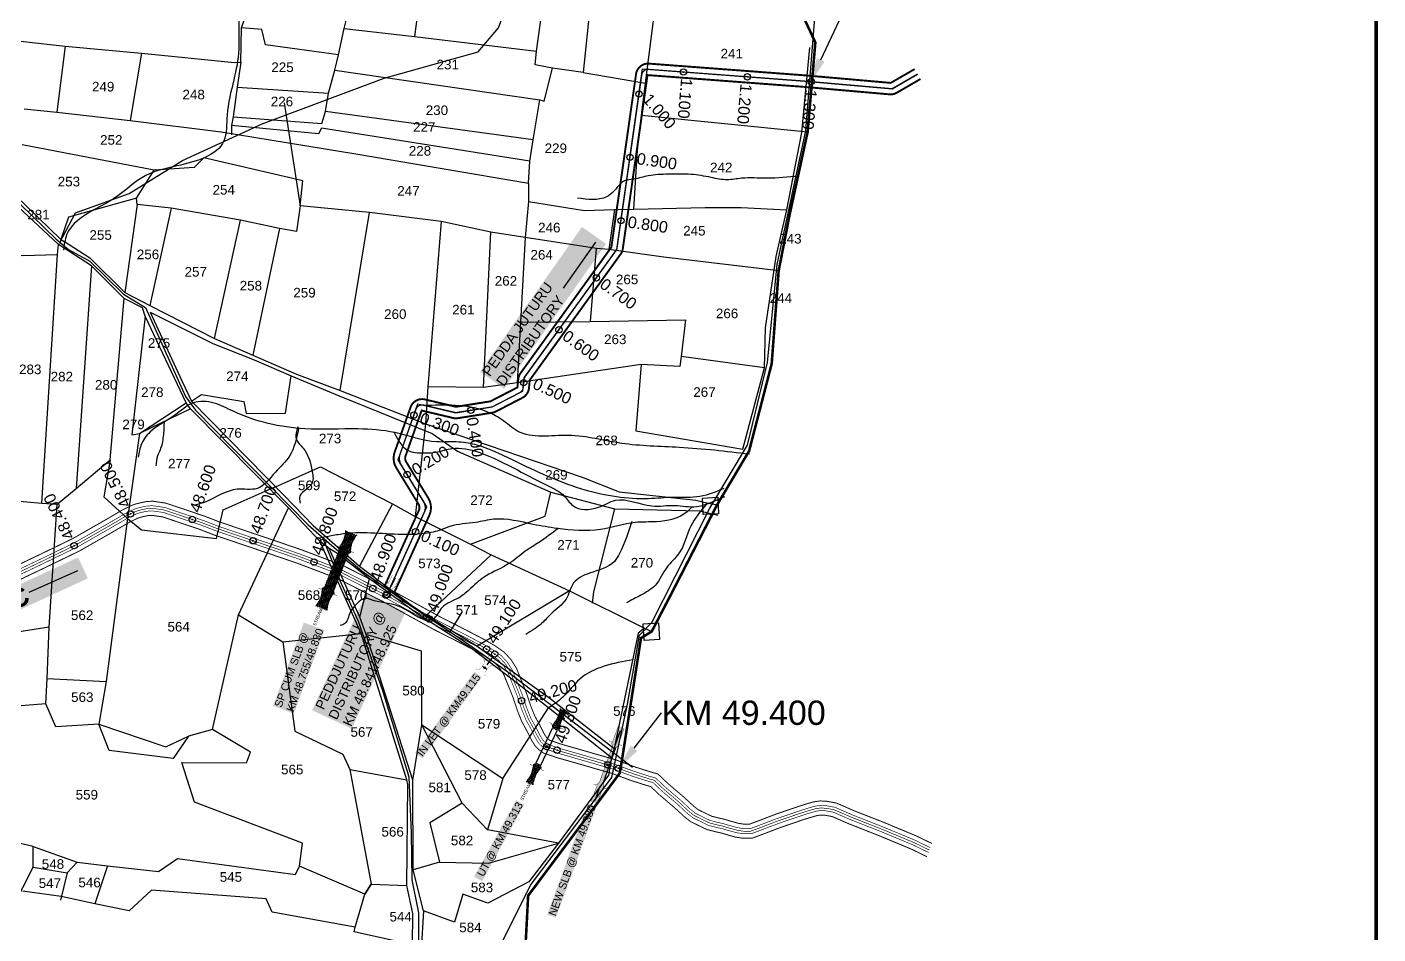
# Model space of a CAD drawing. Header units: inches. Extents: x 204001 to 210143, y 1590320 to 1597199.
# Drawn here: x 208032 to 210143, y 1592616 to 1594032 of the extents above; entities that cross this region are included whole.
import ezdxf
from ezdxf import colors
from ezdxf.entities.mleader import LeaderData, LeaderLine
from ezdxf.enums import TextEntityAlignment as Align
from ezdxf.math import Vec2, Vec3

# ---------------------------------------------------------------- set-up
doc = ezdxf.new("R2010")
doc.units = ezdxf.units.IN
doc.header["$LTSCALE"] = 15
doc.header["$MEASUREMENT"] = 0
doc.header["$PDMODE"] = 32
doc.header["$PDSIZE"] = 10
doc.linetypes.add('ACAD_ISO02W100', pattern=[15, 12, -3])
doc.linetypes.add('HIDDEN2', pattern=[0.1875, 0.125, -0.0625])
for name, color, linetype in [('CANAL1', 7, 'Continuous'), ('CSMark', 72, 'Continuous'), ('PAPER SIZE', 5, 'Continuous'), ('PLOT NOS', 7, 'Continuous'), ('PLOTS', 7, 'Continuous'), ('ROADS', 1, 'Continuous'), ('STREAM', 4, 'Continuous'), ('STRUCTURE', 5, 'Continuous'), ('text2', 7, 'Continuous'), ('VILLAGE BOUNDARY', 5, 'Continuous'), ('VILLAGE BOUNDARY STONES', 1, 'Continuous'), ('VILLAGE STONES', 240, 'Continuous')]:
    doc.layers.add(name, color=color, linetype=linetype)
doc.styles.add('FONT1', font='Arial')
doc.styles.get("Standard").update_dxf_attribs({"font": 'arial.ttf'})
doc.dimstyles.get("Standard").update_dxf_attribs({"dimtxt": 0.18, "dimasz": 0.18, "dimexe": 0.18, "dimexo": 0.0625, "dimgap": 0.09, "dimtad": 0, "dimtih": 1, "dimtoh": 1, "dimdec": 4, "dimzin": 0, "dimdsep": 46, "dimtxsty": 'Standard', "dimcen": 0.09, "dimadec": 0, "dimazin": 0, "dimtfac": 1, "dimtdec": 4, "dimtofl": 0, "dimtmove": 0, "dimatfit": 3, "dimfxl": 1, "dimtolj": 1, "dimtzin": 0, "dimarcsym": 0})

# ---------------------------------------------------------------- blocks, each defined once
blk = doc.blocks.new('OT')
at = {"layer": 'STRUCTURE', "color": 190}
for points, const_width in [([(769751.4, 1706595.8), (769729.4, 1706595.8)], 0.5), ([(769775.2, 1706601.8), (769775.2, 1706597.8), (769769.2, 1706593.8), (769761.8, 1706593.8), (769754.4, 1706593.8), (769748.4, 1706597.8), (769748.4, 1706601.8)], 0.5), ([(769761.8, 1706593.8), (769761.8, 1706581)], 2.5), ([(769751.4, 1706579), (769729.4, 1706579)], 0.5), ([(769748.4, 1706573), (769748.4, 1706577), (769754.4, 1706581), (769761.8, 1706581), (769761.8, 1706581), (769761.8, 1706581), (769769.2, 1706581), (769775.2, 1706577), (769775.2, 1706573)], 0.5)]:
    blk.add_lwpolyline(points, dxfattribs=dict(at, const_width=const_width))
at = {"layer": 'STRUCTURE', "color": 0}
blk.add_circle((769761.8, 1706587.4), 1.87, dxfattribs=at)
blk.add_leader([(769732.6, 1706587.4), (769753.8, 1706587.4)], dimstyle='Standard', override={"dimasz": 10, "dimgap": 0.09, "dimtad": 0}, dxfattribs=at)
blk = doc.blocks.new('SLB')
at = {"layer": 'STRUCTURE'}
h = blk.add_hatch(dxfattribs=at)
h.set_pattern_fill('DOTS', color=6, scale=20, angle=320.3722, style=0)
h.set_pattern_definition([(320.372247934, (-159.4327, -72.9564), (1.2786241598, 0.5641323054), [0, -1.25])])
h.paths.add_polyline_path([(769699.5, 1706871.1), (769699.5, 1706861.1), (769729.1, 1706861.1), (769732.1, 1706863.1), (769792.1, 1706863.1), (769795.1, 1706861.1), (769824.7, 1706861.1), (769824.7, 1706871.1), (769795.1, 1706871.1), (769792.1, 1706869.1), (769732.1, 1706869.1), (769729.1, 1706871.1)])
at = {"layer": 'STRUCTURE', "color": 6, "linetype": 'ACAD_ISO02W100', "ltscale": 0.5, "const_width": 0.5}
for points in [[(769699.5, 1706871.1), (769729.1, 1706871.1)], [(769795.1, 1706871.1), (769824.7, 1706871.1)], [(769699.5, 1706861.1), (769729.1, 1706861.1)], [(769795.1, 1706861.1), (769824.7, 1706861.1)]]:
    blk.add_lwpolyline(points, dxfattribs=at)
at = {"layer": 'STRUCTURE', "color": 6, "const_width": 0.628}
for points in [[(769726.1, 1706877.1), (769726.1, 1706873.1), (769732.1, 1706869.1), (769792.1, 1706869.1), (769798.1, 1706873.1), (769798.1, 1706877.1)], [(769726.1, 1706855.1), (769726.1, 1706859.1), (769732.1, 1706863.1), (769792.1, 1706863.1), (769798.1, 1706859.1), (769798.1, 1706855.1)]]:
    blk.add_lwpolyline(points, dxfattribs=at)
at = {"layer": 'STRUCTURE', "color": 6}
blk.add_lwpolyline([(769732.1, 1706863.1), (769792.1, 1706863.1)], dxfattribs=at)
blk.add_lwpolyline([(769732.1, 1706863.1), (769792.1, 1706863.1)], dxfattribs=at)
at = {"layer": 'STRUCTURE', "color": 0}
blk.add_circle((769762.1, 1706866.1), 1.24, dxfattribs=at)
for points in [[(769703.8, 1706866), (769726.7, 1706866)], [(769818.6, 1706865.8), (769795.7, 1706865.8)]]:
    blk.add_leader(points, dimstyle='Standard', override={"dimasz": 10, "dimgap": 0.09, "dimtad": 0}, dxfattribs=at)
blk = doc.blocks.new('SP')
at = {"layer": 'STRUCTURE'}
h = blk.add_hatch(dxfattribs=at)
h.set_pattern_fill('DASH', color=256, scale=8, style=0)
edge = h.paths.add_edge_path()
edge.add_spline(control_points=[(769825.7, 1706742.1), (769825.3, 1706741.8), (769823.8, 1706740.8), (769820.9, 1706740.3), (769817, 1706739.7), (769811.4, 1706738.9), (769804, 1706739.7), (769798.4, 1706741), (769795.6, 1706741.6)], knot_values=[0, 0, 0, 0, 1.613557, 5.24513, 8.624976, 13.470124, 22.190216, 30.746377, 30.746377, 30.746377, 30.746377], degree=3, periodic=0)
edge.add_line((769795.6, 1706741.6), (769792.6, 1706739.6))
edge.add_line((769792.6, 1706739.6), (769732.6, 1706739.6))
edge.add_line((769732.6, 1706739.6), (769729.6, 1706741.6))
edge.add_spline(control_points=[(769729.6, 1706741.6), (769726.9, 1706740.9), (769721.3, 1706739.5), (769713.9, 1706738.5), (769708.3, 1706739.1), (769704.4, 1706739.6), (769701.5, 1706740), (769700, 1706741), (769699.5, 1706741.3)], knot_values=[0, 0, 0, 0, 8.556161, 17.276253, 22.121402, 25.501247, 29.13282, 30.746377, 30.746377, 30.746377, 30.746377], degree=3, periodic=0)
edge.add_line((769699.5, 1706741.3), (769699.5, 1706722.1))
edge.add_spline(control_points=[(769699.5, 1706722.1), (769700, 1706722.4), (769701.4, 1706723.4), (769704.3, 1706724), (769708.2, 1706724.5), (769713.8, 1706725.3), (769721.2, 1706724.5), (769726.8, 1706723.3), (769729.6, 1706722.6)], knot_values=[0, 0, 0, 0, 1.613557, 5.24513, 8.624976, 13.470124, 22.190216, 30.746377, 30.746377, 30.746377, 30.746377], degree=3, periodic=0)
edge.add_line((769729.6, 1706722.6), (769732.6, 1706724.6))
edge.add_line((769732.6, 1706724.6), (769792.6, 1706724.6))
edge.add_line((769792.6, 1706724.6), (769795.6, 1706722.6))
edge.add_spline(control_points=[(769795.6, 1706722.6), (769798.4, 1706723.3), (769803.9, 1706724.8), (769811.3, 1706725.8), (769817, 1706725.1), (769820.9, 1706724.7), (769823.8, 1706724.2), (769825.2, 1706723.3), (769825.7, 1706723)], knot_values=[0, 0, 0, 0, 8.556161, 17.276253, 22.121402, 25.501247, 29.13282, 30.746377, 30.746377, 30.746377, 30.746377], degree=3, periodic=0)
edge.add_line((769825.7, 1706723), (769825.7, 1706742.1))
h.paths.add_polyline_path([(769764.2, 1706732.1, -1), (769761.1, 1706732.1, -1)], flags=0)
h.paths.add_polyline_path([(769761.1, 1706732.1, 1), (769764.2, 1706732.1, 1)], flags=16)
at = {"layer": 'STRUCTURE', "const_width": 0.628}
for points in [[(769726.6, 1706747.6), (769726.6, 1706743.6), (769732.6, 1706739.6), (769792.6, 1706739.6), (769798.6, 1706743.6), (769798.6, 1706747.6)], [(769726.6, 1706716.6), (769726.6, 1706720.6), (769732.6, 1706724.6), (769792.6, 1706724.6), (769798.6, 1706720.6), (769798.6, 1706716.6)]]:
    blk.add_lwpolyline(points, dxfattribs=at)
at = {"layer": 'STRUCTURE', "color": 3}
blk.add_lwpolyline([(769732.6, 1706724.6), (769792.6, 1706724.6)], dxfattribs=at)
blk.add_lwpolyline([(769732.6, 1706724.6), (769792.6, 1706724.6)], dxfattribs=at)
at = {"layer": 'STRUCTURE', "color": 0}
blk.add_circle((769762.6, 1706732.1), 1.55, dxfattribs=at)
at = {"layer": 'STRUCTURE'}
for points in [[(769699.5, 1706741.3), (769700.9, 1706740.5), (769704.4, 1706739.6), (769707.8, 1706739.2), (769712.6, 1706738.8), (769721.3, 1706739.7), (769729.6, 1706741.6)], [(769699.5, 1706722.1), (769700.9, 1706723), (769704.4, 1706724), (769707.7, 1706724.5), (769712.5, 1706725), (769721.2, 1706724.4), (769729.6, 1706722.6)], [(769825.7, 1706742.1), (769824.3, 1706741.3), (769820.8, 1706740.3), (769817.5, 1706739.8), (769812.7, 1706739.2), (769804, 1706739.9), (769795.6, 1706741.6)], [(769825.7, 1706723), (769824.3, 1706723.8), (769820.8, 1706724.7), (769817.4, 1706725.1), (769812.6, 1706725.5), (769803.9, 1706724.6), (769795.6, 1706722.6)]]:
    blk.add_spline(points, degree=3, dxfattribs=at)
at = {"layer": 'STRUCTURE', "color": 0}
blk.add_text('STREAM', height=5, dxfattribs=at).set_placement((769684.3, 1706732.1), align=Align.MIDDLE_CENTER)
for points in [[(769727.4, 1706732.1), (769700.8, 1706732.1)], [(769824.4, 1706732.1), (769800.5, 1706732.1)]]:
    blk.add_leader(points, dimstyle='Standard', override={"dimasz": 10, "dimgap": 0.09, "dimtad": 0}, dxfattribs=at)
blk = doc.blocks.new('UT')
at = {"layer": 'STRUCTURE'}
h = blk.add_hatch(dxfattribs=at)
h.set_pattern_fill('DASH', color=150, scale=8, angle=-39.6278, style=0)
h.set_pattern_definition([(320.372247933, (-4370.464, -6260.8811), (1.40800153113, 0.132407282), [1, -1])])
h.paths.add_polyline_path([(765163, 1700681.9), (765165.6, 1700680.6), (765167.2, 1700680.3), (765169.1, 1700680), (765172.4, 1700679.6), (765176.4, 1700679.3), (765179.5, 1700679.5), (765183.1, 1700679.9), (765187.7, 1700680.9), (765188.9, 1700681.2), (765193.1, 1700682.2), (765196.1, 1700680.2), (765196.1, 1700672.2), (765193.1, 1700670.2), (765190.5, 1700670.8), (765188.1, 1700671.3), (765185.5, 1700671.8), (765183.6, 1700672.1), (765181, 1700672.5), (765180.3, 1700672.5), (765178.5, 1700672.6), (765176.7, 1700672.6), (765174.6, 1700672.5), (765172.5, 1700672.3), (765170.4, 1700672), (765168.5, 1700671.7), (765166.1, 1700671.2), (765165, 1700670.8), (765163, 1700669.7)])
h.paths.add_polyline_path([(765259.1, 1700682.2), (765256.1, 1700680.2), (765256.1, 1700672.2), (765259.1, 1700670.2), (765261.9, 1700671), (765264.4, 1700671.6), (765266.4, 1700672), (765269.1, 1700672.5), (765272.7, 1700673), (765276.1, 1700673.1), (765278.6, 1700672.9), (765281.2, 1700672.7), (765283.9, 1700672.3), (765286.4, 1700671.9), (765288, 1700671.3), (765289.2, 1700670.6), (765289.1, 1700682.7), (765287.6, 1700681.8), (765285.7, 1700681.2), (765283, 1700680.7), (765281.2, 1700680.4), (765276.7, 1700679.9), (765272.7, 1700679.9), (765268.7, 1700680.3), (765264.8, 1700681), (765261.2, 1700681.7)])
at = {"layer": 'STRUCTURE', "color": 150, "const_width": 0.628}
for points in [[(765190.1, 1700688.2), (765190.1, 1700684.2), (765196.1, 1700680.2), (765256.1, 1700680.2), (765262.1, 1700684.2), (765262.1, 1700688.2)], [(765190.1, 1700664.2), (765190.1, 1700668.2), (765196.1, 1700672.2), (765256.1, 1700672.2), (765262.1, 1700668.2), (765262.1, 1700664.2)]]:
    blk.add_lwpolyline(points, dxfattribs=at)
at = {"layer": 'STRUCTURE', "color": 150}
for points in [[(765196.1, 1700680.2), (765256.1, 1700680.2)], [(765196.1, 1700672.2), (765256.1, 1700672.2)], [(765196.1, 1700672.2), (765256.1, 1700672.2)]]:
    blk.add_lwpolyline(points, dxfattribs=at)
at = {"layer": 'STRUCTURE', "color": 0}
blk.add_circle((765226.1, 1700676.2), 1.89, dxfattribs=at)
at = {"layer": 'STRUCTURE', "color": 150}
for points in [[(765163, 1700681.9), (765164.4, 1700681.1), (765167.9, 1700680.2), (765171.2, 1700679.8), (765176.1, 1700679.4), (765184.7, 1700680.3), (765193.1, 1700682.2)], [(765163, 1700669.7), (765164.3, 1700670.6), (765167.8, 1700671.6), (765171.2, 1700672.1), (765176, 1700672.6), (765184.7, 1700672), (765193.1, 1700670.2)], [(765289.1, 1700682.7), (765287.8, 1700681.9), (765284.3, 1700680.9), (765280.9, 1700680.4), (765276.1, 1700679.8), (765267.4, 1700680.5), (765259.1, 1700682.2)], [(765289.2, 1700670.6), (765287.8, 1700671.4), (765284.2, 1700672.3), (765280.9, 1700672.7), (765276.1, 1700673.1), (765267.4, 1700672.2), (765259.1, 1700670.2)]]:
    blk.add_spline(points, degree=3, dxfattribs=at)
at = {"layer": 'STRUCTURE', "color": 0}
blk.add_text('STREAM', height=5, dxfattribs=at).set_placement((765148.2, 1700675.8), align=Align.MIDDLE_CENTER)
for points in [[(765190.9, 1700676), (765164.2, 1700675.8)], [(765289.3, 1700676.7), (765265.4, 1700676.4)]]:
    blk.add_leader(points, dimstyle='Standard', override={"dimasz": 10, "dimgap": 0.09, "dimtad": 0}, dxfattribs=at)
blk = doc.blocks.new('PBC')
at = {"layer": 'STRUCTURE', "color": 5, "insert": (13.6, 8.7), "char_height": 30, "width": 181.057, "attachment_point": 1, "rotation": 325.6347, "bg_fill": 1, "box_fill_scale": 1.1, "bg_fill_color": 7, "bg_fill_true_color": 16777215, "bg_fill_transparency": 0}
blk.add_mtext('{\\fArial|b1|i0|c0|p34;\\C256;PBC}', dxfattribs=at)
at = {"layer": 'PAPER SIZE'}
blk.add_leader([(148.6, -102.5), (80.6, -54.7)], dimstyle='Standard', override={"dimasz": 40, "dimgap": 0.09, "dimtad": 0, "dimtfill": 2, "dimtfillclr": 5}, dxfattribs=at)

msp = doc.modelspace()

# ---------------------------------------------------------------- linework, layer by layer
at = {"color": 5, "const_width": 5.82}
msp.add_lwpolyline([(204003.7, 1596785.8), (210140, 1596785.8), (210140, 1590323.1), (204003.7, 1590323.1)], close=True, dxfattribs=at)
at = {"layer": 'CANAL1', "color": 200, "linetype": 'ByBlock', "ltscale": 40, "const_width": 3}
for points in [[(208589.8, 1593156.7), (208644.4, 1593277.1, 0.248807), (208643.8, 1593287.3), (208609.3, 1593343.7, -0.22621), (208606.7, 1593368.5), (208631.5, 1593438.5, -0.383064), (208653.8, 1593450.7), (208702.4, 1593439.2), (208756.2, 1593447.7), (208798.5, 1593469.5), (208799.8, 1593482.4, -0.132525), (208803.3, 1593491.7), (208945.2, 1593688.5), (208983.8, 1593959, -0.394844), (209004, 1593975.3), (209247.5, 1593957), (209381.7, 1593945.2), (209419.1, 1593966.8)], [(208606.2, 1593149.3), (208660.8, 1593269.6, 0.248807), (208659.1, 1593296.7), (208624.7, 1593353.1, -0.22621), (208623.7, 1593362.5), (208648.8, 1593433.4), (208698, 1593421.7, 0.097704), (208705.4, 1593421.4), (208758.8, 1593429.9, 0.080244), (208764.6, 1593431.7), (208806.3, 1593453.3, 0.254324), (208816.5, 1593468.3), (208817.7, 1593480.9), (208959.7, 1593677.7, 0.12138), (208963.1, 1593686.2), (209001.7, 1593957.4), (209246.1, 1593939), (209379.9, 1593927.3, 0.154393), (209391.1, 1593929.8), (209428.2, 1593951.3)]]:
    msp.add_lwpolyline(points, format="xyb", dxfattribs=at)
at = {"layer": 'CANAL1', "color": 1, "linetype": 'HIDDEN2', "ltscale": 5, "const_width": 2}
msp.add_lwpolyline([(208598, 1593153), (208652.6, 1593273.3, 0.248807), (208651.5, 1593292), (208617, 1593348.4, -0.22621), (208615.2, 1593365.5), (208640, 1593435.5, -0.383064), (208651.7, 1593441.9), (208700.1, 1593430.5, 0.097704), (208703.9, 1593430.3), (208757.4, 1593438.7, 0.080244), (208760.4, 1593439.7), (208802.2, 1593461.3, 0.254324), (208807.5, 1593469.2), (208808.7, 1593481.5, -0.132525), (208810.6, 1593486.4), (208952.4, 1593683, 0.12138), (208954.1, 1593687.4), (208992.7, 1593957.7, -0.394844), (209003.3, 1593966.3), (209246.8, 1593948), (209380.6, 1593936.3, 0.154393), (209386.5, 1593937.6), (209423.6, 1593959.1)], format="xyb", dxfattribs=at)
at = {"layer": 'CANAL1', "color": 200, "ltscale": 4, "const_width": 1.5}
for points in [[(207993.8, 1593180.5), (208051.5, 1593208), (208103.7, 1593233.3), (208123.6, 1593244.7), (208154.6, 1593262.4), (208170.9, 1593271.9), (208181.5, 1593278.2), (208190, 1593282.2), (208197.3, 1593285.7), (208203.6, 1593287.8), (208209.8, 1593289.3), (208218.2, 1593291), (208228.1, 1593291.8), (208249.2, 1593288.7), (208309.8, 1593268.3), (208332.5, 1593259.5), (208415.7, 1593231.3), (208462.2, 1593215.4), (208525.8, 1593191.3), (208601.2, 1593153), (208679.1, 1593110.3), (208720, 1593089.5), (208747.8, 1593075), (208763.6, 1593065.7), (208777.6, 1593056), (208788.6, 1593044), (208797.1, 1593030.4), (208812.9, 1592991.1), (208819.1, 1592972.2), (208825.6, 1592956.1), (208833, 1592942.8), (208840, 1592928.8), (208843.6, 1592923), (208846.4, 1592920.2), (208849.2, 1592918.1), (208859.8, 1592914.6), (208866.4, 1592912.3), (208951.3, 1592887.9), (208983.2, 1592876.2), (209005.3, 1592869.1), (209018, 1592865.5), (209034.5, 1592849.9), (209058.9, 1592829.1), (209073.7, 1592815.4), (209080.6, 1592809.9), (209102, 1592799.5), (209114.3, 1592796.4), (209121.9, 1592794.8), (209131.8, 1592791.8), (209143.7, 1592788.5), (209152.2, 1592787.2), (209161.1, 1592787.2), (209178.5, 1592793.7), (209200.1, 1592802), (209220, 1592808.9), (209238.1, 1592815), (209249.4, 1592818.6), (209261.8, 1592822.1), (209271.3, 1592823.5), (209282.3, 1592822.9), (209296.7, 1592820.2), (209324.5, 1592808.1), (209372.7, 1592789.2), (209422.5, 1592768.4), (209446.1, 1592757)], [(208003.3, 1593160.7), (208061, 1593188.2), (208113.9, 1593213.8), (208134.5, 1593225.5), (208165.6, 1593243.3), (208182, 1593252.9), (208191.9, 1593258.7), (208199.5, 1593262.4), (208205.6, 1593265.3), (208209.7, 1593266.6), (208214.6, 1593267.8), (208221.2, 1593269.2), (208227.3, 1593269.6), (208244.1, 1593267.2), (208302.4, 1593247.6), (208325, 1593238.8), (208408.6, 1593210.5), (208454.8, 1593194.7), (208516.9, 1593171.2), (208590.9, 1593133.6), (208668.8, 1593090.8), (208709.9, 1593070), (208737.1, 1593055.7), (208751.7, 1593047.1), (208763.1, 1593039.3), (208771, 1593030.7), (208777.4, 1593020.4), (208792.2, 1592983.5), (208798.4, 1592964.6), (208805.7, 1592946.6), (208813.5, 1592932.5), (208820.8, 1592918), (208826.3, 1592909), (208832.1, 1592903.4), (208839, 1592898.4), (208852.6, 1592893.8), (208859.6, 1592891.3), (208944.4, 1592867), (208976, 1592855.4), (208998.9, 1592848.1), (209006.8, 1592845.8), (209019.8, 1592833.5), (209044.3, 1592812.6), (209059.4, 1592798.7), (209068.8, 1592791.2), (209094.4, 1592778.8), (209109.3, 1592775), (209116.4, 1592773.5), (209125.7, 1592770.7), (209139, 1592767), (209150.5, 1592765.2), (209165.1, 1592765.2), (209186.3, 1592773.1), (209207.6, 1592781.3), (209227.1, 1592788), (209244.9, 1592794.1), (209255.7, 1592797.5), (209266.4, 1592800.5), (209272.3, 1592801.4), (209279.7, 1592801), (209290.2, 1592799.1), (209316.1, 1592787.8), (209364.4, 1592768.8), (209413.4, 1592748.4), (209438.4, 1592736.3)]]:
    msp.add_lwpolyline(points, dxfattribs=at)
at = {"layer": 'CANAL1', "color": 5, "ltscale": 4, "const_width": 1}
for points in [[(207996.8, 1593174.2), (208054.5, 1593201.7), (208106.9, 1593227.1), (208127.1, 1593238.6), (208158.1, 1593256.3), (208174.4, 1593265.8), (208184.8, 1593272), (208192.1, 1593275.5), (208193, 1593275.9), (208200, 1593279.2), (208205.5, 1593281.1), (208211.3, 1593282.5), (208219.1, 1593284.1), (208227.9, 1593284.7), (208247.6, 1593281.9), (208307.5, 1593261.7), (208330.1, 1593252.9), (208413.4, 1593224.7), (208459.8, 1593208.8), (208522.9, 1593184.9), (208597.9, 1593146.8), (208675.8, 1593104.1), (208716.8, 1593083.3), (208744.4, 1593068.8), (208759.8, 1593059.8), (208773, 1593050.7), (208783, 1593039.8), (208790.8, 1593027.3), (208806.3, 1592988.7), (208808.7, 1592981.2), (208812.5, 1592969.8), (208819.2, 1592953), (208826.8, 1592939.5), (208833.9, 1592925.4), (208838.1, 1592918.5), (208841.9, 1592914.9), (208845.9, 1592911.8), (208857.5, 1592908), (208864.2, 1592905.6), (208949.1, 1592881.2), (208980.9, 1592869.6), (209003.3, 1592862.4), (209014.5, 1592859.2), (209029.8, 1592844.7), (209054.3, 1592823.9), (209069.1, 1592810.1), (209076.8, 1592804), (209099.6, 1592792.9), (209112.7, 1592789.6), (209120.2, 1592788), (209129.9, 1592785.1), (209142.2, 1592781.7), (209151.7, 1592780.2), (209162.4, 1592780.2), (209181, 1592787.2), (209202.5, 1592795.4), (209222.2, 1592802.2), (209240.3, 1592808.3), (209251.4, 1592811.8), (209263.3, 1592815.2), (209271.6, 1592816.5), (209281.5, 1592815.9), (209294.6, 1592813.5), (209321.8, 1592801.6), (209370.1, 1592782.7), (209419.6, 1592762.1), (209443.6, 1592750.4)], [(208000.3, 1593167), (208058, 1593194.5), (208110.6, 1593220), (208131.1, 1593231.6), (208162.1, 1593249.4), (208178.5, 1593258.9), (208188.6, 1593264.9), (208195.6, 1593268.2), (208196.5, 1593268.7), (208203, 1593271.8), (208207.7, 1593273.4), (208213.1, 1593274.7), (208220.2, 1593276.1), (208227.6, 1593276.7), (208245.7, 1593274), (208304.7, 1593254.2), (208327.4, 1593245.4), (208410.9, 1593217.1), (208457.1, 1593201.3), (208519.7, 1593177.6), (208594.2, 1593139.8), (208672.1, 1593097), (208713.1, 1593076.2), (208740.5, 1593061.9), (208755.5, 1593053), (208767.7, 1593044.6), (208776.6, 1593034.9), (208783.7, 1593023.6), (208798.8, 1592985.9), (208801.1, 1592978.7), (208805, 1592967), (208812, 1592949.6), (208819.7, 1592935.8), (208826.9, 1592921.4), (208831.8, 1592913.5), (208836.7, 1592908.8), (208842.2, 1592904.7), (208854.9, 1592900.5), (208861.8, 1592898), (208946.6, 1592873.6), (208978.3, 1592862), (209000.9, 1592854.8), (209010.4, 1592852.1), (209024.5, 1592838.7), (209049, 1592817.9), (209063.9, 1592804), (209072.6, 1592797.2), (209096.8, 1592785.4), (209110.8, 1592781.8), (209118.2, 1592780.2), (209127.6, 1592777.4), (209140.5, 1592773.9), (209151.1, 1592772.2), (209163.8, 1592772.2), (209183.8, 1592779.7), (209205.3, 1592787.9), (209224.8, 1592794.7), (209242.8, 1592800.7), (209253.7, 1592804.2), (209265, 1592807.4), (209272, 1592808.4), (209280.6, 1592808), (209292.2, 1592805.8), (209318.7, 1592794.3), (209367.1, 1592775.3), (209416.3, 1592754.8), (209440.9, 1592742.9)]]:
    msp.add_lwpolyline(points, dxfattribs=at)
at = {"layer": 'CANAL1', "color": 1, "linetype": 'HIDDEN2', "ltscale": 4, "const_width": 1}
msp.add_lwpolyline([(207998.6, 1593170.6), (208056.2, 1593198.1), (208108.8, 1593223.6), (208129.1, 1593235.1), (208160.1, 1593252.8), (208176.5, 1593262.4), (208186.7, 1593268.4), (208193.8, 1593271.8), (208194.8, 1593272.3), (208201.5, 1593275.5), (208206.6, 1593277.2), (208212.2, 1593278.6), (208219.7, 1593280.1), (208227.7, 1593280.7), (208246.6, 1593278), (208306.1, 1593257.9), (208328.7, 1593249.2), (208412.2, 1593220.9), (208458.5, 1593205), (208521.3, 1593181.3), (208596.1, 1593143.3), (208674, 1593100.6), (208715, 1593079.8), (208742.5, 1593065.3), (208757.6, 1593056.4), (208770.4, 1593047.6), (208779.8, 1593037.4), (208787.2, 1593025.4), (208802.5, 1592987.3), (208804.9, 1592980), (208808.8, 1592968.4), (208815.6, 1592951.3), (208823.2, 1592937.6), (208830.4, 1592923.4), (208835, 1592916), (208839.3, 1592911.8), (208844.1, 1592908.2), (208856.2, 1592904.2), (208863, 1592901.8), (208947.9, 1592877.4), (208979.6, 1592865.8), (209002.1, 1592858.6), (209012.4, 1592855.6), (209027.2, 1592841.7), (209051.6, 1592820.9), (209066.5, 1592807), (209074.7, 1592800.6), (209098.2, 1592789.2), (209111.8, 1592785.7), (209119.2, 1592784.1), (209128.7, 1592781.2), (209141.3, 1592777.8), (209151.4, 1592776.2), (209163.1, 1592776.2), (209182.4, 1592783.4), (209203.9, 1592791.7), (209223.5, 1592798.4), (209241.5, 1592804.5), (209252.6, 1592808), (209264.1, 1592811.3), (209271.8, 1592812.4), (209281, 1592812), (209293.4, 1592809.6), (209320.3, 1592798), (209368.6, 1592779), (209418, 1592758.4), (209442.2, 1592746.6)], dxfattribs=at)
at = {"layer": 'CSMark', "linetype": 'Continuous'}
for p in [(209058, 1593962.2), (209157.7, 1593954.7), (209257.4, 1593947.1), (208988.4, 1593927.9), (208974.3, 1593828.9), (208960.2, 1593729.9), (208921.8, 1593640.6), (208863.3, 1593559.5), (208808.3, 1593476.9), (208636.7, 1593426.3), (208725.7, 1593433.7), (208626.2, 1593333.3), (208639.3, 1593244.1)]:
    msp.add_point(p, dxfattribs=at)
at = {"layer": 'PLOT NOS'}
msp.add_lwpolyline([(208711.6, 1593118.4), (208692.6, 1593087.4)], dxfattribs=at)
at = {"layer": 'PLOTS'}
for points in [[(207961.4, 1594017.3), (208091.9, 1594002.8), (208211.2, 1593991.9), (208356.6, 1593977.2), (208366.3, 1593977.7), (208367.5, 1594031.2), (208394.7, 1594109.4), (208425, 1594144.2), (208434.9, 1594190.7), (208445.9, 1594231.5), (208448.2, 1594237.4), (208457.2, 1594281.7), (208442.2, 1594337.1), (208435.8, 1594383), (208432.7, 1594404.5), (208424.2, 1594420), (208410.1, 1594459.4), (208416.5, 1594527.3), (208425.6, 1594578.1)], [(208815.9, 1593788.6), (208817.7, 1593822.8), (208823.2, 1593856.2), (208833.5, 1593918.7), (208840, 1593916.6), (208853.5, 1593968.4), (208826.2, 1593973.2), (208828.1, 1593994.7), (208839.6, 1594077.4), (208848.1, 1594155), (208857.8, 1594253.5), (208884.9, 1594262.3), (208934.3, 1594284.1), (209040.9, 1594276.7), (209159.5, 1594259.5)], [(208934.3, 1594284.1), (208901.4, 1593961.5), (208853.5, 1593968.4)], [(208980.1, 1593747.9), (208986.3, 1593840.1), (208992.3, 1593895), (208998.3, 1593944.7), (209015.4, 1594075.4), (209030.8, 1594210.4), (209040.9, 1594276.7)], [(208354.3, 1593892.1), (208492.8, 1593882), (208498.5, 1593900.4), (208503.4, 1593929), (208513, 1593964.9), (208518.7, 1593989.2), (208527.9, 1594030), (208532.2, 1594048.9), (208546.7, 1594108.3), (208547.5, 1594129.4), (208483.2, 1594137.3), (208425, 1594144.2)], [(208648, 1594097.2), (208637.6, 1594017.8)], [(208518.7, 1593989.2), (208404.9, 1594004.9), (208399.2, 1594028.8), (208367.5, 1594031.2)], [(208527.9, 1594030), (208637.6, 1594017.8), (208828.1, 1593994.7)], [(208091.9, 1594002.8), (208079.1, 1593899.6)], [(208211.2, 1593991.9), (208193.6, 1593886.5)], [(208991.8, 1593505.4), (208983.6, 1593401.5), (209150.6, 1593373), (209184.3, 1593500.2), (209186.1, 1593562.5), (209202.6, 1593674.2), (209219.2, 1593747), (209242.9, 1593867.7), (209255.4, 1594000.5)], [(208366.3, 1593977.7), (208360.5, 1593938.4), (208354.3, 1593892.1), (208351.9, 1593878.9), (208351.6, 1593864.1)], [(208513, 1593964.9), (208833.5, 1593918.7)], [(208901.4, 1593961.5), (208998.3, 1593944.7)], [(208360.5, 1593938.4), (208503.4, 1593929)], [(207897.4, 1593896.6), (207899.7, 1593871.5), (207955.5, 1593823.8), (208014.7, 1593768.7), (208085.1, 1593700.5), (208096.6, 1593693.7), (208130.2, 1593672), (208184.9, 1593617.6), (208224.2, 1593597.2), (208325.2, 1593545.9), (208385, 1593519.8), (208453.4, 1593490.4), (208521.6, 1593464.6), (208654.9, 1593412.4), (208899.5, 1593329.5), (208957.4, 1593306.5), (209077.1, 1593293.4), (209089.8, 1593290.4), (209110.3, 1593285.9)], [(208028, 1593904.6), (208079.1, 1593899.6), (208193.6, 1593886.5), (208335.8, 1593869), (208546.2, 1593834.5), (208815.9, 1593788.6), (208815.9, 1593760.1), (208810.5, 1593703.5), (208803.2, 1593571.6), (208798.2, 1593476.8), (208745.3, 1593469.1), (208658.3, 1593470.4), (208654.9, 1593412.4), (208638.9, 1593267.7)], [(208823.2, 1593856.2), (208498.5, 1593900.4)], [(208992.3, 1593895), (209251.9, 1593868.7)], [(208817.7, 1593822.8), (208492.2, 1593874.5), (208487.6, 1593865.7), (208351.9, 1593878.9)], [(209206.6, 1593651.6), (209027.2, 1593673.1), (208941.3, 1593685), (208921.9, 1593686.4), (208810.5, 1593703.5), (208756.9, 1593712.2), (208679.5, 1593728.7), (208567.1, 1593742.8), (208459, 1593753), (208463.3, 1593792.4), (208308.5, 1593828), (208293.4, 1593812.8), (208231.1, 1593808.8), (208024.5, 1593848.7)], [(207785.4, 1593545.3), (207787.7, 1593521.9), (207844, 1593391.4), (207861.8, 1593385.5), (207864.2, 1593404.6), (207888, 1593441.9), (207890.3, 1593445.7), (207871.1, 1593550.9), (207938.5, 1593564.8), (207967.4, 1593574.2), (207975, 1593678.4), (208025.5, 1593675.5), (208080, 1593677), (208081.5, 1593692.5), (207955, 1593810.2), (207946.3, 1593752.1), (207955.3, 1593744.1), (207944, 1593630.2), (207938.5, 1593564.8), (207944, 1593630.2), (207869.4, 1593635.3)], [(208459, 1593753), (208453.1, 1593713.3), (208426.7, 1593717.5), (208365.8, 1593731), (208257.4, 1593749.5), (208204.4, 1593755.3), (208203.2, 1593765.1), (208231.1, 1593808.8)], [(208203.2, 1593765.1), (208097.1, 1593735.2), (208085.1, 1593700.5)], [(208815.9, 1593760.1), (208903.5, 1593745.9), (208950.3, 1593747.3), (208980.1, 1593747.9), (209092, 1593750.3), (209147.9, 1593750.3), (209219.2, 1593747)], [(208204.4, 1593755.3), (208184.9, 1593617.6)], [(208257.4, 1593749.5), (208224.2, 1593597.2)], [(208521.6, 1593464.6), (208567.1, 1593742.8)], [(208950.3, 1593747.3), (208941.3, 1593685)], [(208325.2, 1593545.9), (208365.8, 1593731)], [(208426.7, 1593717.5), (208385, 1593519.8)], [(208679.5, 1593728.7), (208658.3, 1593470.4)], [(208745.3, 1593469.1), (208756.9, 1593712.2)], [(208055.4, 1593288.7), (208080, 1593677)], [(208667.7, 1592437.7), (208649.5, 1592456.1), (208635, 1592469.9), (208634.3, 1592598.7), (208635, 1592647.6), (208625.8, 1592691.5), (208627, 1592849.3), (208625.8, 1592856.3), (208554.1, 1593085.2), (208489.7, 1593229.2), (208440.7, 1593281.1), (208287.9, 1593435.9), (208281, 1593445.4), (208217.1, 1593580.9), (208212.8, 1593593.7), (208184, 1593608.6), (208133, 1593659.2), (208081.5, 1593692.5)], [(208912.4, 1593572.5), (208921.9, 1593686.4)], [(208133, 1593659.2), (208109.1, 1593311.5)], [(208162.3, 1593356.4), (208184, 1593608.6)], [(207967.4, 1593574.2), (207962.9, 1593456.9), (207959.3, 1593295.5), (208008.7, 1593292.6), (208055.4, 1593288.7), (208079.5, 1593287.3), (208109.1, 1593311.5), (208162.3, 1593356.4), (208152.5, 1593298.4), (208189.3, 1593264.9), (208211.3, 1593247.2), (208328.5, 1593233.3), (208338.7, 1593278), (208413.5, 1593311.3), (208420.3, 1593314.4), (208490.9, 1593345.6), (208603.2, 1593287.7), (208638.9, 1593267.7), (208725, 1593224.7), (208757.4, 1593207.8), (208879.6, 1593151.7), (208996.8, 1593093.4), (209008.2, 1593088.1)], [(208217.1, 1593580.9), (208196, 1593395.6), (208207.9, 1593397.4), (208281, 1593445.4)], [(208224.7, 1593586.9), (208322.5, 1593538.2), (208387.3, 1593512.5), (208445, 1593487.5), (208520.2, 1593456.5), (208665.2, 1593397.7), (208704.9, 1593369.8), (208850.4, 1593305.8), (208950, 1593279.7), (209083.6, 1593276.8), (209111.6, 1593269.7)], [(208224.7, 1593586.9), (208273.9, 1593480), (208289.2, 1593447.8), (208304.7, 1593458.2), (208371.2, 1593447.3), (208374.9, 1593428.8), (208436.3, 1593429.4), (208445, 1593487.5)], [(208803.2, 1593571.6), (208912.4, 1593572.5), (209061.1, 1593575.1), (209054.1, 1593517.7), (209052.2, 1593502.4), (208991.8, 1593505.4), (208798.2, 1593476.8)], [(209184.3, 1593500.2), (209054.1, 1593517.7)], [(208289.2, 1593447.8), (208434, 1593300.4), (208479.4, 1593253.6), (208551.8, 1593190.3), (208635.3, 1593127.7), (208656.5, 1593113.9), (208735.5, 1593065.4), (208847.1, 1592985.4), (208949.6, 1592905.6)], [(208287.9, 1593435.9), (208207.9, 1593397.4), (208189.3, 1593264.9), (208155.8, 1593010), (208144.5, 1592943.5)], [(208725, 1593224.7), (208841.7, 1593268.5), (208850.4, 1593305.8)], [(208061.5, 1592975.3), (208063.8, 1593014.9), (208067.1, 1593094.8), (208079.5, 1593287.3)], [(208321.8, 1592935), (208362.7, 1593114), (208440.7, 1593281.1)], [(208603.2, 1593287.7), (208551.8, 1593190.3)], [(208950, 1593279.7), (208917.2, 1593150.2), (208915.3, 1593132.3)], [(208996.8, 1593093.4), (208987.2, 1593085.6), (208949.6, 1592905.6), (208945.4, 1592891), (208940.7, 1592863.5), (208862.7, 1592757.6), (208816.2, 1592697), (208752.1, 1592663.9), (208713.1, 1592677.6), (208700, 1592634.1), (208651.5, 1592651.8), (208635.6, 1592716), (208635.1, 1592855.9), (208631, 1592869.1), (208561.9, 1593083.7), (208552.3, 1593110.3), (208504.1, 1593217.6), (208489.7, 1593229.2)], [(208945.4, 1592891), (208847.2, 1592969.1), (208789.7, 1593013.8), (208726.8, 1593061.8), (208640.9, 1593116.9), (208567.4, 1593170.3), (208517.8, 1593209.7), (208504.1, 1593217.6)], [(208757.4, 1593207.8), (208656.5, 1593113.9)], [(208552.3, 1593110.3), (208567.4, 1593170.3)], [(208879.6, 1593151.7), (208735.5, 1593065.4)], [(208362.7, 1593114), (208431.9, 1593071.8), (208554.1, 1593085.2)], [(208067.1, 1593094.8), (208003.1, 1593084.9), (208001.7, 1593030.5), (207922.1, 1593030.7), (207806.1, 1593027.8), (207766.1, 1593024.4), (207684.5, 1593101.4)], [(208635.1, 1592855.9), (208648.9, 1592942.4), (208648.5, 1593057.4), (208561.9, 1593083.7)], [(208431.9, 1593071.8), (208450.7, 1592932.3), (208525.8, 1592896.5), (208536.8, 1592872.8), (208570.2, 1592693.2), (208560, 1592677.7), (208458.2, 1592721.8)], [(208063.8, 1593014.9), (208155.8, 1593010)], [(208042, 1592719.8), (208094.9, 1592711.2), (208110.7, 1592728), (208157.8, 1592722), (208237.8, 1592713), (208267.2, 1592733.4), (208451.5, 1592708.6), (208458.2, 1592721.8), (208462.6, 1592757.5), (208294.1, 1592821.5), (208274.1, 1592883.3), (208375.2, 1592882.9), (208381.2, 1592899.4), (208321.8, 1592935), (208284.6, 1592924.6), (208260.6, 1592889.6), (208160.8, 1592902.1), (208144.5, 1592943.5), (208077.2, 1592939.4), (208061.5, 1592975.3), (207997, 1592969.8)], [(208648.9, 1592942.4), (208775.4, 1592858.6), (208847.2, 1592969.1)], [(208144.5, 1592943.5), (208249.2, 1592907.8), (208284.6, 1592924.6)], [(208775.4, 1592858.6), (208751.7, 1592778.1), (208712, 1592819.9), (208648.9, 1592942.4)], [(208536.8, 1592872.8), (208625.8, 1592856.3)], [(208712, 1592819.9), (208661.6, 1592789.3), (208676.5, 1592728), (208635.6, 1592716)], [(208009.4, 1592656.7), (208042, 1592719.8), (208041.7, 1592752.1), (207873.4, 1592791.5)], [(208676.5, 1592728), (208753, 1592726.1), (208862.7, 1592757.6), (208751.7, 1592778.1)], [(208041.7, 1592752.1), (208110.7, 1592728)], [(208094.9, 1592711.2), (208084.8, 1592668.3)], [(208157.8, 1592722), (208138.3, 1592662.8)], [(208545.2, 1592626), (208415.1, 1592649.6), (208405.9, 1592670.6), (208226.6, 1592684.1), (208191.6, 1592652), (208138.3, 1592662.8), (208085.7, 1592674.2), (208025.3, 1592682.5)], [(208439.8, 1592460.1), (208452.2, 1592462.3), (208471.1, 1592504.3), (208491.8, 1592542.4), (208585.5, 1592579.4), (208634.3, 1592598.7), (208543.6, 1592618.9), (208545.2, 1592626), (208560, 1592677.7), (208570.2, 1592693.2), (208625.8, 1592691.5)], [(208651.5, 1592651.8), (208648.2, 1592590.1), (208649.5, 1592456.1), (208676.3, 1592451.2)]]:
    msp.add_lwpolyline(points, dxfattribs=at)
at = {"layer": 'ROADS'}
for points in [[(208083, 1593694.9), (208107.8, 1593742.1), (208191.7, 1593772.2), (208275.3, 1593824), (208399.6, 1593881.4), (208590.4, 1593952.4), (208737.3, 1593993.7), (208768.9, 1594031.2), (208792.2, 1594094.9), (208920, 1594182.3), (208958.1, 1594236.4), (209010.5, 1594265.2), (209121.7, 1594380.3)], [(208819, 1592691.9), (208945.8, 1592860.1), (208970.3, 1592974.7), (208989.2, 1593082.2), (209008.6, 1593102), (209099.2, 1593280.6), (209157.7, 1593379.1), (209189.2, 1593508.2), (209204.5, 1593661.3), (209248.8, 1593870.9), (209265.2, 1594072.8)], [(207984.4, 1593791), (208077.3, 1593701.8), (208097.1, 1593685), (208130.6, 1593666.7), (208183.2, 1593615.1), (208217.6, 1593594.4), (208279.9, 1593455.2), (208295.5, 1593433.9), (208471.7, 1593254.6), (208508.4, 1593222.5), (208555.2, 1593183.1), (208628.2, 1593130.7), (208712.3, 1593075.3), (208783.7, 1593025.2), (208978.4, 1592876.1)], [(208494.1, 1593235.1), (208521.6, 1593166.6), (208549.6, 1593104.3), (208587.5, 1592996), (208628.8, 1592861.3), (208632.4, 1592773.2), (208633.7, 1592700.2), (208643.8, 1592648.5), (208643.2, 1592470.8), (208669.8, 1592432.4), (208725.5, 1592504.7), (208819, 1592691.9)]]:
    msp.add_lwpolyline(points, dxfattribs=at)
at = {"layer": 'STREAM'}
for points in [[(208563.8, 1594562.1), (208542.6, 1594547.8), (208489.4, 1594548.4), (208452.1, 1594535.4), (208420.7, 1594526.1), (208409.3, 1594523.9), (208329.2, 1594482.4), (208313.1, 1594459.3), (208274.8, 1594441.2), (208247.3, 1594415), (208212.2, 1594389.5), (208191.5, 1594368.1), (208142.6, 1594334.1), (208094.4, 1594306.2), (208041.4, 1594286.8), (207997.4, 1594268.2), (207908.7, 1594222.1), (207885.8, 1594201.6), (207817.2, 1594167.1), (207770.7, 1594130), (207692.9, 1594083.4), (207676.1, 1594053.5), (207648.2, 1594034.4), (207578.4, 1594002.5), (207517.7, 1593963.5), (207408.4, 1593937.5), (207322.4, 1593922.1), (207235.8, 1593924.8), (207109.5, 1593934.5), (206985.8, 1593955.8), (206861.2, 1593954.7), (206823.3, 1593957.4), (206732.6, 1593908.5), (206661.8, 1593895.2), (206565.8, 1593908.2), (206427.6, 1593945.1), (206330.9, 1593981.1), (206271.5, 1593996.3), (206208.7, 1593976.3), (206177.9, 1593912.2), (206139.9, 1593859.8), (206062.1, 1593824.2), (206005.3, 1593817.5), (205945.7, 1593809.1), (205874.9, 1593793.6), (205790.3, 1593819.9), (205742.6, 1593841.7), (205694.7, 1593865.2)], [(208423.9, 1594574.6), (208382, 1594545.3), (208321.3, 1594504.8), (208257.7, 1594460.1), (208206.7, 1594416.8), (208121.8, 1594356.9), (208011.9, 1594311.9), (207962, 1594268.1), (207839.7, 1594210.7), (207771.4, 1594164.8), (207662.4, 1594095.8), (207575, 1594030.8), (207497.1, 1594004.8), (207406.7, 1593963.6), (207286.5, 1593946.9), (207179.4, 1593953.4), (207085.7, 1593958.3), (206960, 1593999.7), (206882.9, 1593993.6), (206819.4, 1594034.1), (206778.6, 1594086.7), (206750.4, 1594101.5), (206762.7, 1594078.2), (206784.9, 1594062), (206817.2, 1594021.9), (206837.3, 1593996), (206795.5, 1593972.9), (206748.4, 1593947.3), (206676.5, 1593935.6), (206590.2, 1593975.3), (206561.9, 1594021.1), (206551, 1594068), (206547.5, 1594101), (206529, 1594137), (206522.2, 1594161.7), (206517, 1594184.9)], [(208409.9, 1594524.8), (208407.3, 1594492.4), (208406.8, 1594452.2), (208429.5, 1594408.3), (208431.1, 1594378.3), (208434.9, 1594347.8), (208446.8, 1594302.9), (208448.9, 1594267.6), (208441.1, 1594241.4), (208427.6, 1594170.7), (208408.6, 1594130.8), (208387.8, 1594097), (208367.8, 1594063.2), (208363.2, 1593997.8), (208355.3, 1593950), (208344.8, 1593894.8), (208339.8, 1593854.6), (208266.8, 1593815.6), (208218.1, 1593800.7), (208167.6, 1593764.2), (208136.7, 1593747), (208094.2, 1593707.8), (208089.3, 1593684)], [(209238.4, 1593799.7), (209187.8, 1593796.2), (209148.7, 1593796.2), (209126, 1593793.8), (209101.2, 1593797.4), (209069.7, 1593802.3), (209034, 1593802.5), (209002.9, 1593800.1), (208980.3, 1593794.9), (208964.9, 1593791.8), (208948.5, 1593775.3), (208937.8, 1593767.4), (208892.2, 1593765.3)], [(209121.1, 1593311.7), (209083.6, 1593299), (209042, 1593297.7), (209003.3, 1593295.5), (208904.2, 1593309.2), (208799.9, 1593351.8), (208735.6, 1593379.2), (208707, 1593384.2), (208672.6, 1593384.4), (208606.8, 1593398.9), (208549.8, 1593404.6), (208466.5, 1593404.8), (208354.3, 1593432.2), (208324.7, 1593444.9), (208291.9, 1593445.3), (208263.1, 1593425.9), (208227.2, 1593402.2), (208211.2, 1593381.3), (208205.8, 1593360.4)], [(209160.8, 1593365.1), (209051.4, 1593375.7), (208961, 1593382.1), (208878.2, 1593394.3), (208798.5, 1593401.3), (208773.4, 1593419.5), (208748.6, 1593432.3), (208651.8, 1593441)], [(208246.4, 1593417.1), (208245, 1593392.7), (208240.1, 1593371.8), (208236.2, 1593362.7), (208233.7, 1593347.1)], [(208456.5, 1593404.7), (208442.3, 1593362.2), (208420.4, 1593337.1), (208391.9, 1593311.6), (208360.8, 1593310.4), (208311.4, 1593290.9), (208294.5, 1593285.5)], [(208455.2, 1593407.9), (208452.9, 1593388.9), (208463.8, 1593374.6), (208478.2, 1593335.5), (208478.9, 1593324.4), (208469.1, 1593310.5), (208458.6, 1593299.9), (208459.2, 1593288.9)], [(208605.1, 1593399.9), (208631.3, 1593369.2), (208646.4, 1593367.3), (208673.5, 1593368.8), (208696, 1593374), (208738, 1593368.1), (208798.4, 1593340.5), (208847.6, 1593315), (208871.2, 1593300.3), (208884.9, 1593285), (208925, 1593282.3), (208951.6, 1593293.2), (209008.7, 1593284.3), (209044.2, 1593285.2), (209078.2, 1593283.3), (209093, 1593286.9), (209122.3, 1593299.1)], [(209072.1, 1593283.5), (209063.7, 1593275.3), (209015.7, 1593259.7), (208982.5, 1593258.4), (208928.1, 1593247.5), (208860.8, 1593249.2), (208823.3, 1593255.4), (208761.7, 1593263.5), (208733.2, 1593258.5), (208693, 1593252.3), (208679.4, 1593247.1), (208654.2, 1593241.2), (208557.5, 1593242.3), (208526.5, 1593240.6), (208505.6, 1593237.1), (208487.5, 1593233.9)], [(209094.6, 1593288), (209069.4, 1593252.7), (209050.3, 1593209.4), (209032, 1593188.4), (209013.7, 1593160.2), (208991.2, 1593145), (208969.1, 1593133.2)], [(208977.4, 1593260.2), (208958, 1593210.2), (208949.9, 1593197.6), (208911, 1593179.2), (208886.3, 1593164), (208874.4, 1593138.9), (208851.3, 1593115.9), (208836.6, 1593101.2), (208811.5, 1593083.7)], [(208862, 1593249.1), (208832.1, 1593227.4), (208810.7, 1593213.4), (208785.2, 1593194.2), (208749.6, 1593175), (208725.7, 1593155.9), (208707.2, 1593140.9), (208680.8, 1593125.5), (208668, 1593108.2), (208613.6, 1593127.2), (208569.1, 1593138), (208562.9, 1593139.9), (208544.6, 1593128.3), (208536.9, 1593117.8), (208529, 1593100.7), (208521.4, 1593097.5)], [(208978.6, 1593044.1), (208896, 1593013.7), (208869.2, 1592985.5), (208848, 1592969.2)]]:
    msp.add_spline(points, degree=3, dxfattribs=at)
at = {"layer": 'text2', "color": 0, "linetype": 'Continuous'}
msp.add_lwpolyline([(208598, 1593153), (208657, 1593283), (208612, 1593356.5), (208643, 1593444), (208702, 1593430), (208759, 1593439), (208807, 1593463.8), (208809, 1593484.2), (208953.8, 1593685), (208994, 1593967), (209246.8, 1593948), (209383.8, 1593936), (209423.6, 1593959.1)], dxfattribs=at)
at = {"layer": 'text2', "color": 2}
msp.add_lwpolyline([(208433.8, 1593914.2), (208459, 1593753)], dxfattribs=at)
at = {"layer": 'text2'}
for p in [(208193.8, 1593271.8), (208385.3, 1593230), (208515.5, 1593183.4), (208593.3, 1593144.7), (208656.7, 1593110), (208763, 1593053, 62), (208804.9, 1592980), (208844.1, 1592908.2), (208939.5, 1592879.8)]:
    msp.add_point(p, dxfattribs=at)
at = {"layer": 'text2', "color": 3, "linetype": 'Continuous'}
for p in [(208290.5, 1593263.2), (208385.6, 1593229.9), (208105.8, 1593222.2), (208480.7, 1593196.6), (208572.4, 1593155.3), (208595, 1593146, 48), (208661.1, 1593107.6), (208750.3, 1593060.7), (208804.9, 1592980), (208860.3, 1592902.8), (208956.2, 1592874.4)]:
    msp.add_point(p, dxfattribs=at)
at = {"layer": 'VILLAGE BOUNDARY', "const_width": 4}
msp.add_lwpolyline([(209079.4, 1594404.5), (209263.9, 1594008.4), (209251.9, 1593868.7), (209223.7, 1593739.2), (209206.6, 1593651.6), (209195.7, 1593506.4), (209160.4, 1593370.1), (209110.3, 1593285.9), (209038.7, 1593146.7), (209008.2, 1593088.1), (208991.5, 1593077.8), (208962.5, 1592891.9), (208958.2, 1592866.6), (208815.2, 1592675.5), (208810.2, 1592579.6)], dxfattribs=at)
at = {"layer": 'VILLAGE BOUNDARY STONES'}
for points in [[(209087.4, 1593296.7), (209111.3, 1593298.1), (209112.8, 1593272.1), (209088.9, 1593270.7)], [(208994.8, 1593100.1), (209018.7, 1593101.5), (209020.2, 1593075.5), (208996.3, 1593074.1)]]:
    msp.add_lwpolyline(points, close=True, dxfattribs=at)

# ---------------------------------------------------------------- block references
at = {"layer": 'PAPER SIZE', "rotation": 59.20468625250903}
msp.add_blockref('PBC', (207946.9, 1593107.7, -8), dxfattribs=at)
at = {"layer": 'STRUCTURE', "color": 0}
for name, p, rotation in [('SP', (1508673, 245942), 68.25721304369186), ('SLB', (1508797.6, 245892.8), 68.25721304369186), ('UT', (1420644.3, 175371.4), 64.75147105419202), ('SLB', (1557650.6, 294071.1), 70.35423644804149)]:
    msp.add_blockref(name, p, dxfattribs=dict(at, rotation=rotation))
at = {"layer": 'STRUCTURE', "color": 0, "xscale": 0.7, "yscale": 0.7, "zscale": 0.7}
for p, rotation in [((-592340.1, 2630426.7), 241.9516975203959), ((-592340.1, 2630426.7), 241.9516975203959), ((-436291.5, 2733804.1, 62), 233.7634796985773)]:
    msp.add_blockref('OT', p, dxfattribs=dict(at, rotation=rotation))

# ---------------------------------------------------------------- texts
at = {"layer": 'CSMark', "color": 1, "linetype": 'Continuous', "style": 'FONT1'}
for s, p in [('1.100', (209057.8, 1593889.5)), ('1.200', (209150.6, 1593881)), ('1.300', (209252.1, 1593872.2))]:
    msp.add_text(s, height=18, rotation=265.1075, dxfattribs=at).set_placement(p, align=Align.MIDDLE_RIGHT)
for s, rotation, p in [('1.000', 310.8144, (208999.8, 1593924.7)), ('0.900', 351.887, (208985.2, 1593827.3)), ('0.800', 351.887, (208971.1, 1593728.3)), ('0.700', 324.204, (208930.7, 1593634.1)), ('0.600', 324.204, (208872.2, 1593553)), ('0.500', 335.3129, (208824.4, 1593476.9)), ('0.300', 340.4915, (208647.1, 1593422.6)), ('0.400', 278.9726, (208727.4, 1593422.9)), ('0.200', 31.4768, (208635.6, 1593339)), ('0.100', 335.5893, (208649.3, 1593239.5))]:
    msp.add_text(s, height=18, rotation=rotation, dxfattribs=at).set_placement(p, align=Align.MIDDLE_LEFT)
at = {"layer": 'CSMark', "color": 1}
for s, rotation, p in [('48.500', 116.2635, (208187.4, 1593282.7)), ('48.600', 70.3392, (208293.8, 1593275.4)), ('48.400', 116.2635, (208099.3, 1593233)), ('48.700', 70.3392, (208388.6, 1593242.2)), ('48.800', 70.3392, (208484, 1593208.9)), ('48.900', 70.3392, (208575.7, 1593167.5)), ('49.000', 70.3392, (208664.4, 1593119.8)), ('49.100', 57.1986, (208756.3, 1593071.9)), ('49.200', 15.521, (208816.8, 1592984.4)), ('49.300', 70.1927, (208864.1, 1592914.8))]:
    msp.add_text(s, height=18, rotation=rotation, dxfattribs=at).set_placement(p, align=Align.MIDDLE_LEFT)
at = {"layer": 'PLOT NOS'}
for s, p in [('241', (209133.3, 1593990.9)), ('225', (208431.4, 1593969.7)), ('231', (208689.6, 1593973.8)), ('249', (208151.2, 1593939.3)), ('248', (208292.6, 1593927)), ('226', (208430.6, 1593916.1)), ('230', (208672.7, 1593902.5)), ('227', (208652.9, 1593876.3)), ('252', (208163.9, 1593856.1)), ('228', (208646.2, 1593839.1)), ('229', (208858.4, 1593843.1)), ('242', (209116.9, 1593813.1)), ('253', (208097.7, 1593791)), ('254', (208339.6, 1593778.2)), ('247', (208628.2, 1593776.5)), ('281', (208050.1, 1593739.4)), ('246', (208848.2, 1593719.1)), ('245', (209074.9, 1593714.3)), ('255', (208147.3, 1593707.6)), ('243', (209224.9, 1593701.8)), ('256', (208221.3, 1593677.3)), ('264', (208836.3, 1593676.7)), ('257', (208295.9, 1593650.1)), ('258', (208382, 1593628.4)), ('262', (208780.5, 1593635.9)), ('265', (208969.8, 1593638.2)), ('259', (208465.8, 1593617.5)), ('244', (209210.1, 1593609.1)), ('260', (208607.6, 1593584)), ('261', (208714, 1593590.9)), ('266', (209126, 1593585.1)), ('263', (208951.3, 1593544.6)), ('275', (208238.5, 1593538.8)), ('283', (208037.3, 1593497.7)), ('282', (208086.7, 1593486.4)), ('274', (208360.9, 1593486.9)), ('280', (208155.9, 1593473.6)), ('278', (208228, 1593462)), ('267', (209090.7, 1593462.2)), ('279', (208198.7, 1593411.7)), ('276', (208350.3, 1593398.4)), ('273', (208505.8, 1593389.7)), ('268', (208937.9, 1593386.7)), ('277', (208270.1, 1593350.4)), ('269', (208859.3, 1593332.8)), ('569', (208473, 1593316.5)), ('572', (208529.2, 1593299.4)), ('272', (208742.3, 1593293.4)), ('271', (208878.3, 1593223.5)), ('573', (208660.9, 1593194.6)), ('270', (208993, 1593195.6)), ('568', (208472.8, 1593145)), ('570', (208546.5, 1593144.9)), ('571', (208719.5, 1593121.8)), ('574', (208764, 1593137)), ('562', (208118.4, 1593113.6)), ('564', (208269.2, 1593095.6)), ('575', (208881.7, 1593048.8)), ('580', (208636.1, 1592995.8)), ('563', (208118.6, 1592985.6)), ('576', (208965.4, 1592963.9)), ('567', (208555.1, 1592931.2)), ('579', (208754.1, 1592944)), ('565', (208446.6, 1592872.5)), ('581', (208677, 1592844.6)), ('578', (208733, 1592863.9)), ('577', (208863.1, 1592848.9)), ('559', (208125.7, 1592833.2)), ('566', (208603.5, 1592775.3)), ('582', (208712, 1592761.7)), ('548', (208072.8, 1592724.9)), ('546', (208130, 1592696)), ('545', (208350.8, 1592704.7)), ('547', (208068, 1592694.9)), ('583', (208743.1, 1592688.3)), ('544', (208616, 1592642.7)), ('584', (208725, 1592625.8))]:
    msp.add_text(s, height=15, dxfattribs=at).set_placement(p, align=Align.MIDDLE_CENTER)
at = {"layer": 'STRUCTURE', "color": 5, "insert": (208742.3, 1593494.4), "char_height": 16, "width": 273.397, "attachment_point": 1, "rotation": 54.8385, "style": 'FONT1', "bg_fill": 1, "box_fill_scale": 1.1, "bg_fill_color": 7, "bg_fill_true_color": 16777215, "bg_fill_transparency": 0}
msp.add_mtext('{\\C1;PEDDA JUTURU DISTRIBUTORY}', dxfattribs=at)
at = {"layer": 'STRUCTURE', "color": 5, "attachment_point": 1, "bg_fill": 1, "box_fill_scale": 1.1, "bg_fill_color": 7, "bg_fill_true_color": 16777215, "bg_fill_transparency": 0}
for s, insert, char_height, width, rotation in [(' PEDDJUTURU DISTRIBUTORY @ \\PKM 48.841/48.925', (208479.7, 1592965.8, 32.4), 15, 197.543, 65.1673), ('SP CUM SLB @ \\PKM 48.755/48.830', (208418.4, 1592972.6, 32.4), 12, 136.327, 69.7997), ('IN LET @ KM49.115', (208640.3, 1592898.8, 74.4), 12, 154.368, 53.7635), (' UT @ KM 49.313', (208732.4, 1592705.7, 74.4), 12, 133.773, 61.1583), ('NEW SLB @ KM 49.380', (208846.7, 1592646.9, 74.4), 12, 182.183, 69.9013)]:
    msp.add_mtext(s, dxfattribs=dict(at, insert=insert, char_height=char_height, width=width, rotation=rotation))

# ---------------------------------------------------------------- leaders
at = {"layer": 'PAPER SIZE', "color": 1}
msp.add_leader([(208920.2, 1593696.5), (208870, 1593624.6)], dimstyle='Standard', override={"dimasz": 40, "dimgap": 0.09, "dimtad": 0, "dimtfill": 2, "dimtfillclr": 5}, dxfattribs=at)
at = {"layer": 'VILLAGE STONES', "color": 1}
ml = msp.add_multileader_mtext('Standard', dxfattribs=at)
ml.set_content('KM 1.300', color=1)
ml.set_leader_properties()
ml.build(insert=Vec2(0, 0))
ml.multileader.update_dxf_attribs({"dogleg_length": 0.36, "arrow_head_size": 40})
ctx = ml.context
ctx.base_point, ctx.char_height, ctx.arrow_head_size, ctx.landing_gap_size, ctx.plane_origin = Vec3(209329.5, 1594102.1), 38, 40, 0.09, Vec3(209824.3, 1594323.6)
notes = []
notes.append((ctx, [(0, (1, 1, 0), (209329.5, 1594102.1), (1, 0), 1.396927018504357e-11, [(0, [(209255.2, 1593945)], 0, [])])]))
ctx.mtext.insert, ctx.mtext.flow_direction = Vec3(209329.5, 1594121.5), 5
ml = msp.add_multileader_mtext('Standard', dxfattribs=at)
ml.set_content('KM 49.400', color=1)
ml.set_leader_properties()
ml.build(insert=Vec2(0, 0))
ml.multileader.update_dxf_attribs({"dogleg_length": 0.36, "arrow_head_size": 40})
ctx = ml.context
ctx.base_point, ctx.char_height, ctx.arrow_head_size, ctx.landing_gap_size, ctx.plane_origin = Vec3(209023.3, 1592960.9), 38, 40, 0.09, Vec3(209549.8, 1593143.2)
notes.append((ctx, [(0, (1, 1, 0), (209023.3, 1592960.9), (1, 0), 1.396927018504357e-11, [(0, [(208956.3, 1592874.1)], 0, [])])]))
ctx.mtext.insert, ctx.mtext.flow_direction = Vec3(209023.4, 1592980.2), 5
for ctx, leaders in notes:
    for number, flags, end, landing, length, lines in leaders:
        leader = LeaderData()
        leader.index, (leader.has_last_leader_line, leader.has_dogleg_vector, leader.attachment_direction) = number, flags
        leader.last_leader_point, leader.dogleg_vector, leader.dogleg_length = Vec3(end), Vec3(landing), length
        for number, points, colour, breaks in lines:
            line = LeaderLine()
            line.index, line.vertices, line.color, line.breaks = number, Vec3.list(points), colors.encode_raw_color(colour), breaks
            leader.lines.append(line)
        ctx.leaders.append(leader)

doc.saveas('drawing.dxf')
